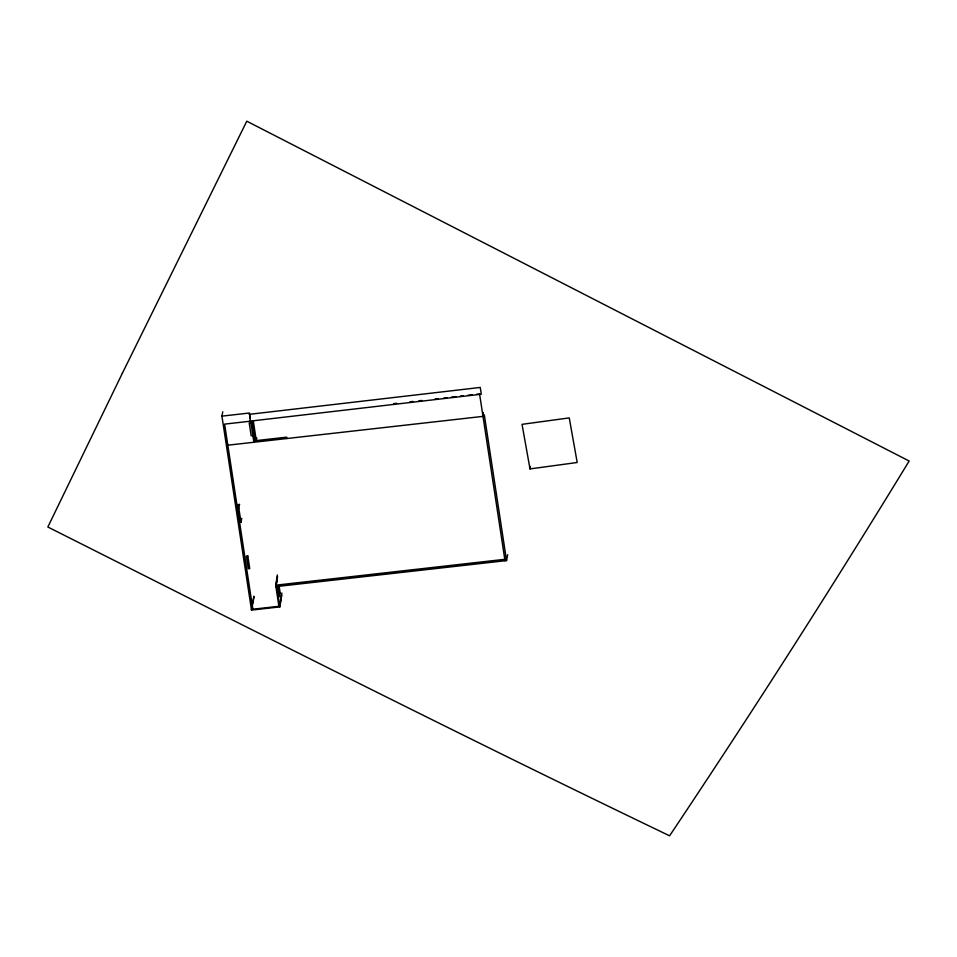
<?xml version="1.0" encoding="UTF-8"?>
<svg xmlns="http://www.w3.org/2000/svg" width="957" height="957" viewBox="0 0 957 957"><rect width="100%" height="100%" fill="white"/><g stroke="black" fill="none" stroke-linecap="round" stroke-linejoin="round"><path stroke-width="1.44" d="M249.227 414.345L480.258 387.441L481.299 394.224L250.255 421.128L249.43 413.029L221.928 416.128L251.512 610.099L279.863 606.894L281.741 595.194M254.622 435.04L253.689 440.89L286.681 437.17L286.885 438.521M255.064 434.933L253.892 442.254L250.674 421.164L224.608 424.118L252.851 609.226M281.86 593.005L279.755 606.176L278.906 606.283L275.7 585.194L277.339 574.954M507.641 554.737L506.54 560.587L275.915 586.629L277.554 576.389M276.633 582.969L277.028 580.516M279.109 586.031L280.15 592.85L279.564 596.522L277.901 585.6M221.928 416.128L222.754 411.797M238.137 504.399L237.396 508.311L238.831 508.155L239.573 504.231M239.549 522.45L240.997 522.283L241.726 518.371M256.787 438.055L256.297 440.603L253.306 420.924M252.241 604.991L253.892 596.223M251.512 610.099L254 596.941M483.273 412.479L482.795 415.015L484.314 414.848L506.54 560.587M529.999 468.918L522.043 424.334L569.248 417.91L577.203 462.494L529.999 468.918L530.453 466.478M275.915 586.629L276.764 586.533L279.863 606.894M280.15 592.85L279.312 592.957L278.272 586.127M393.722 403.627L396.677 403.304M410.003 401.796L412.957 401.462M418.879 400.792L421.846 400.457M435.16 398.949L438.127 398.614M444.048 397.945L447.003 397.61M451.453 397.107L455.891 396.605M460.329 396.114L463.296 395.779M467.734 395.277L472.172 394.774M476.61 394.272L479.577 393.937L505.021 560.754M227.826 445.196L482.998 416.379M275.7 585.194L504.794 559.319M251.404 609.382L278.906 606.283M249.645 414.381L250.267 418.448M238.831 508.155L240.997 522.283M122.388 373.182L47.85 527.008C254.55 631.034 461.011 735.598 669.601 835.808C751.999 712.522 831.944 587.622 909.15 461.023L246.786 121.192L122.388 373.182M252.17 422.563L249.215 422.91L251.165 435.758L254.131 435.411L252.17 422.563M247.827 555.981L246.38 556.137L248.306 568.757L249.741 568.602L247.827 555.981"/></g></svg>
